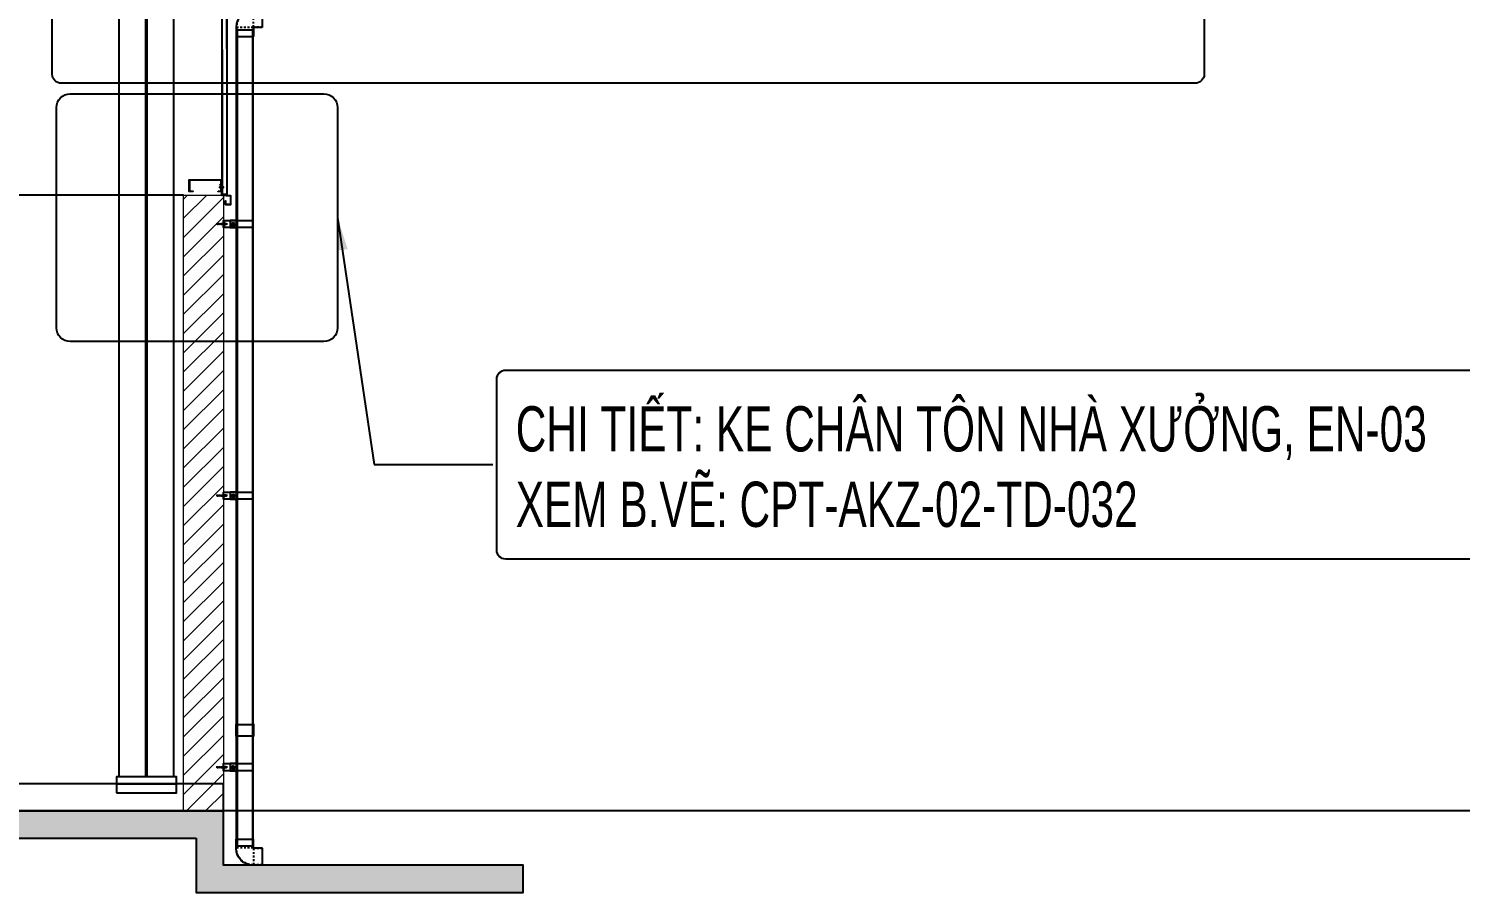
# Model space of a CAD drawing. Header units: inches. Extents: x 340055 to 349452, y -34649 to -30845.
# Drawn here: x 342601.6 to 342680.7, y -32678.2 to -32630.5 of the extents above; entities that cross this region are included whole.
import ezdxf

# ---------------------------------------------------------------- set-up
doc = ezdxf.new("R2010")
doc.units = ezdxf.units.IN
doc.header["$MEASUREMENT"] = 0
for name, pattern in [('CENTER2', [28.575, 19.05, -3.175, 3.175, -3.175]), ('DASHED2', [9.525, 6.35, -3.175]), ('HIDDEN', [0.375, 0.25, -0.125])]:
    doc.linetypes.add(name, pattern=pattern)
doc.layers.add('0_HATCH', color=252, linetype='Continuous', lineweight=9)
for name, color, linetype in [('3', 3, 'Continuous'), ('7', 7, 'Continuous'), ('8', 8, 'Continuous'), ('DIM', 8, 'Continuous'), ('DOWNPOUT', 52, 'Continuous'), ('flashing', 6, 'Continuous'), ('ROOFING', 4, 'Continuous'), ('STRUCTURE', 1, 'Continuous')]:
    doc.layers.add(name, color=color, linetype=linetype)
doc.styles.add('ST1', font='times.ttf', dxfattribs={"width": 0.7})
doc.styles.add('ST1H', font='vnshxh.shx', dxfattribs={"width": 0.7})
doc.dimstyles.new('100', dxfattribs={"dimtxt": 3, "dimasz": 1.5, "dimexe": 1, "dimexo": 0, "dimgap": 1, "dimtad": 1, "dimdec": 0, "dimlfac": 100, "dimzin": 0, "dimdsep": 46, "dimtxsty": 'ST1', "dimblk": 'OBLIQUE', "dimcen": 1, "dimdle": 1, "dimclrd": 8, "dimclre": 8, "dimclrt": 3, "dimadec": 0, "dimazin": 0, "dimtfac": 1, "dimtdec": 0, "dimtix": 1, "dimtmove": 1, "dimatfit": 3, "dimfxl": 0, "dimtolj": 1, "dimtzin": 0, "dimlwd": -1, "dimlwe": -1, "dimarcsym": 0})
doc.dimstyles.new('3', dxfattribs={"dimtxt": 3.5, "dimasz": 1.8, "dimexe": 1, "dimexo": 0, "dimgap": 1, "dimtad": 1, "dimdec": 0, "dimlfac": 3, "dimzin": 0, "dimdsep": 46, "dimtxsty": 'ST1H', "dimblk": 'OBLIQUE', "dimcen": 1, "dimdle": 1, "dimclrd": 8, "dimclre": 8, "dimclrt": 3, "dimadec": 0, "dimazin": 0, "dimtfac": 1, "dimtdec": 0, "dimtix": 1, "dimtofl": 0, "dimtmove": 1, "dimatfit": 3, "dimfxl": 0, "dimtolj": 1, "dimtzin": 0, "dimlwd": -1, "dimlwe": -1, "dimarcsym": 0})

# ---------------------------------------------------------------- blocks, each defined once
blk = doc.blocks.new('Short_Self_drilling')
at = {"layer": 'STRUCTURE', "color": 1, "linetype": 'Continuous'}
for p, q in [((6.4, 1.7), (-6.4, 1.7)), ((5.1, 3.8), (-5.1, 3.8)), ((-2.6, 2.9), (-5.1, 2.9)), ((-3.4, 3.8), (-3.4, 6.8)), ((3, 7.2), (-3, 7.2)), ((2.6, 2.9), (-2.6, 2.9)), ((-2.1, 2.8), (-2.1, 2.9)), ((6.3, 0), (0, 0)), ((2.2, 2.8), (2.2, 2.9)), ((2.2, -0.5), (2.2, 0)), ((5.1, 2.9), (2.6, 2.9)), ((3.4, 3.8), (3.4, 6.8)), ((3, -1.2), (-2.7, -0.2)), ((3, -2.7), (-2.7, -1.8)), ((3, -4.2), (-2.7, -3.3)), ((3, -5.8), (-2.7, -4.8)), ((3, -7.3), (-2.7, -6.3)), ((-1.9, -8), (-2.7, -7.9)), ((-2.1, -1.4), (-2.1, -0.9)), ((-2.1, -2.9), (-2.1, -2.4)), ((-2.1, -4.4), (-2.1, -3.9)), ((-2.1, -6), (-2.1, -5.4)), ((-2.1, -7.5), (-2.1, -7)), ((-2.1, -12.3), (-2.1, -8.5)), ((3, -8.8), (-1.1, -8.1)), ((2.1, -12.3), (2.1, -9.1)), ((2.2, -2), (2.2, -1.5)), ((2.2, -3.6), (2.2, -3)), ((2.2, -5.1), (2.2, -4.6)), ((2.2, -6.6), (2.2, -6.1)), ((2.2, -8.1), (2.2, -7.6))]:
    blk.add_line(p, q, dxfattribs=at)
blk.add_lwpolyline([(6.4, 1.3), (6.4, 1.7), (2.1, 2.8), (-2.1, 2.8), (-6.4, 1.7), (-6.4, 1.3)], close=True, dxfattribs=at)
for points in [[(-6.4, 1.3, -0.088869), (-6.3, 0), (0, 0)], [(-0.1, 3.8), (-0.3, 6.2, 0.338878), (-3.1, 6.2), (-3.3, 3.8)], [(3.3, 3.8), (3.1, 6.2, 0.338878), (0.3, 6.2), (0.1, 3.8)], [(2.1, -12.3), (0.2, -14.2, -0.333596), (-0.2, -14.2), (-2.1, -12.3)], [(-0.1, -14), (-1, -12.2, -0.148657), (-1.4, -11.2), (-2, -7.7, -0.815006), (-1.2, -7.8, 0.150833), (-0.8, -8.7)], [(2.1, -12.3), (1.7, -11.7, 0.52242), (0.9, -11.7), (-0.2, -14.2)]]:
    blk.add_lwpolyline(points, format="xyb", dxfattribs=at)
for points in [[(3, -1.2), (2.2, -1.5), (-2.1, -0.8), (-2.7, -0.2), (-2.4, 0)], [(3, -2.7), (2.2, -3), (-2.1, -2.4), (-2.7, -1.8), (-2.1, -1.4), (2.2, -2), (3, -2.7)], [(3, -4.2), (2.2, -4.6), (-2.1, -3.9), (-2.7, -3.3), (-2.1, -2.9), (2.2, -3.6), (3, -4.2)], [(3, -5.8), (2.2, -6.1), (-2.1, -5.4), (-2.7, -4.8), (-2.1, -4.4), (2.2, -5.1), (3, -5.8)], [(3, -7.3), (2.2, -7.6), (-2.1, -7), (-2.7, -6.3), (-2.1, -6), (2.2, -6.6), (3, -7.3)], [(-1.8, -8.5), (-2.1, -8.5), (-2.7, -7.9), (-2.1, -7.5), (-1.8, -7.5)], [(-1.3, -7.6), (2.2, -8.1), (3, -8.8)], [(-1.2, 0), (2.2, -0.5), (3, -1.2)], [(3, -8.8), (2.2, -9.1), (-0.8, -8.7)]]:
    blk.add_lwpolyline(points, dxfattribs=at)
for centre, radius, start, end in [((-5, 3.3), 0.455, 109.79487, 250.26739), ((-3, 6.8), 0.429, 90.03113, 180.03113), ((3, 6.8), 0.429, 0.03113, 90.03113), ((5.1, 3.3), 0.435, 279.72757, 80.33469), ((10, 0.2), 3.74, 162.29632, 182.61031)]:
    blk.add_arc(centre, radius, start, end, dxfattribs=at)
blk = doc.blocks.new('HFR-1')
at = {"layer": 'STRUCTURE', "color": 1, "linetype": 'Continuous'}
for p, q in [((-6, 0), (6, 0)), ((-5, 1), (-3, 1)), ((5, 1), (3, 1)), ((-2, -1), (-3, -2)), ((-3, -2), (3, -1)), ((-3, -2), (3, -2)), ((-3, -2), (-2, -3)), ((-2, -2), (-3, -2)), ((-3, -2), (-2, -2)), ((-3, -3), (3, -3)), ((-3, -3), (-2, -3)), ((-2, -3), (-3, -3)), ((-2, -3), (-3, -4)), ((-3, -4), (3, -4)), ((-3, -4), (3, -4)), ((-3, -4), (-2, -4)), ((-3, -4), (-2, -5)), ((-2, -4), (-3, -4)), ((-3, -5), (3, -5)), ((-3, -5), (-2, -5)), ((-2, -5), (-3, -5)), ((-2, -5), (-3, -6)), ((-3, -6), (3, -6)), ((-3, -7), (3, -6)), ((-3, -6), (-2, -6)), ((-2, -6), (-3, -7)), ((-3, -7), (3, -7)), ((-3, -7), (-2, -7)), ((-3, -7), (-2, -8)), ((-2, -7), (-3, -7)), ((-3, -8), (3, -8)), ((-3, -8), (-2, -8)), ((-2, -8), (-3, -8)), ((-2, -8), (-3, -9)), ((-3, -9), (3, -9)), ((-3, -9), (-2, -9)), ((-3, -9), (3, -9)), ((-3, -9), (-2, -10)), ((-2, -9), (-3, -9)), ((-2, -10), (-3, -11)), ((-3, -10), (2, -10)), ((-3, -10), (-2, -10)), ((-2, -10), (-3, -10)), ((-3, -12), (1, -11)), ((-3, -11), (1, -11)), ((-3, -11), (-2, -11)), ((-2, -11), (-3, -12)), ((-3, -12), (-2, -12)), ((2, -1), (-2, -1)), ((-2, -3), (2, -2)), ((2, -2), (-2, -2)), ((-2, -2), (2, -2)), ((2, -2), (-2, -3)), ((-2, -3), (2, -3)), ((2, -3), (-2, -3)), ((-2, -4), (2, -4)), ((2, -4), (-2, -4)), ((-2, -5), (2, -5)), ((-2, -5), (2, -5)), ((2, -5), (-2, -5)), ((2, -5), (-2, -5)), ((-2, -6), (2, -6)), ((2, -6), (-2, -6)), ((-2, -7), (2, -7)), ((-2, -8), (2, -7)), ((2, -7), (-2, -7)), ((2, -7), (-2, -8)), ((-2, -8), (2, -8)), ((2, -8), (-2, -8)), ((-2, -9), (2, -9)), ((2, -9), (-2, -9)), ((1, -10), (-2, -10)), ((-2, -10), (2, -10)), ((-2, -10), (1, -10)), ((2, -10), (-2, -10)), ((-2, -11), (1, -11)), ((1, -11), (-2, -11)), ((-2, -12), (0, -12)), ((-2, -17), (-2, -12)), ((-2, -17), (-2, -17)), ((-2, -17), (0, -20)), ((-1, -17), (0, -20)), ((0, -19), (1, -17)), ((0, -20), (2, -17)), ((2, -2), (3, -1)), ((3, -1), (2, -1)), ((2, -2), (3, -2)), ((3, -2), (2, -2)), ((3, -3), (2, -2)), ((2, -3), (3, -3)), ((3, -4), (2, -3)), ((2, -4), (3, -4)), ((2, -5), (3, -4)), ((3, -4), (2, -4)), ((2, -5), (3, -5)), ((3, -5), (2, -5)), ((3, -6), (2, -5)), ((2, -6), (3, -6)), ((2, -7), (3, -6)), ((3, -6), (2, -6)), ((2, -7), (3, -7)), ((3, -7), (2, -7)), ((3, -8), (2, -7)), ((2, -8), (3, -8)), ((3, -9), (2, -8)), ((2, -9), (3, -9)), ((2, -10), (3, -9)), ((3, -9), (2, -9)), ((3, -11), (2, -10)), ((2, -10), (2, -10)), ((2, -16), (2, -10)), ((2, -10), (2, -10)), ((2, -10), (3, -10)), ((3, -10), (2, -10)), ((2, -10), (3, -10)), ((2, -11), (2, -11)), ((2, -11), (3, -11)), ((2, -11), (3, -11)), ((2, -11), (3, -11)), ((2, -12), (3, -11)), ((3, -11), (2, -11)), ((2, -11), (2, -11)), ((2, -17), (2, -12)), ((2, -12), (2, -12))]:
    blk.add_line(p, q, dxfattribs=at)
at = {"layer": 'STRUCTURE', "color": 1, "linetype": 'Continuous', "ltscale": 8}
for p in [(-3, 1), (3, 1)]:
    blk.add_line(p, (0, 1), dxfattribs=at)
at = {"layer": 'STRUCTURE', "color": 1, "linetype": 'DASHED2'}
for p in [(-2, 1), (2, 1)]:
    blk.add_line(p, (0, 0), dxfattribs=at)
at = {"layer": 'STRUCTURE', "color": 1, "linetype": 'Continuous', "ltscale": 8}
for centre, start, end in [((-5, 0), 130.41, 194.8062), ((5, 0), 345.1938, 49.59)]:
    blk.add_arc(centre, 0.801, start, end, dxfattribs=at)
at = {"layer": 'STRUCTURE', "color": 1, "linetype": 'Continuous'}
for centre, radius, start, end in [((-7, -9), 9.14, 58.065, 78.8402), ((5, -4), 3.83, 84.2039, 134.3621), ((-2, -17), 0.59, 34.2302, 144.5641), ((-1, -10), 1.93, 296.6041, 355.3922), ((0, -19), 0.331, 231.6348, 305.4287), ((2, -10), 0.444, 15.9762, 172.6971), ((-1, -16), 2.2, 324.0048, 357.8268)]:
    blk.add_arc(centre, radius, start, end, dxfattribs=at)
blk = doc.blocks.new('D90-90')
at = {"layer": 'ROOFING', "color": 254}
for p, q in [((-296909.8, -76158.4), (-296964.3, -76158.4)), ((-296909.8, -76158.4), (-296909.8, -76256.9)), ((-297059.3, -76253.4), (-297059.3, -76307.9)), ((-296909.8, -76256.9), (-296960.8, -76256.9)), ((-296960.8, -76256.9), (-296960.8, -76307.9)), ((-297059.3, -76307.9), (-296960.8, -76307.9))]:
    blk.add_line(p, q, dxfattribs=at)
at = {"layer": 'ROOFING', "color": 254, "linetype": 'HIDDEN'}
for p, q in [((-296909.8, -76160.6), (-296964.3, -76160.6)), ((-296959.7, -76254.7), (-296959.7, -76160.6)), ((-297057.1, -76253.4), (-297057.1, -76307.9)), ((-296963, -76257.5), (-297057.1, -76257.5)), ((-296909.8, -76254.7), (-296963, -76254.7)), ((-296963, -76254.7), (-296963, -76307.9))]:
    blk.add_line(p, q, dxfattribs=at)
at = {"layer": 'ROOFING', "color": 254}
blk.add_arc((-296964.3, -76253.4), 95, 90, 180, dxfattribs=at)
at = {"layer": 'ROOFING', "color": 254, "linetype": 'HIDDEN'}
blk.add_arc((-296964.3, -76253.4), 92.8, 90, 180, dxfattribs=at)
blk = doc.blocks.new('A$Cb70e0635')
at = {"layer": '7'}
h = blk.add_hatch(dxfattribs=at)
h.set_pattern_fill('ANSI31', color=252, scale=4.363636, angle=270, style=0)
h.set_pattern_definition([(315, (273844.77137, -332343.17117), (0.3856946079, 0.3856946079), [])])
h.paths.add_polyline_path([(20.7, 7.7), (20.7, 5.6), (31.4, 5.6), (31.4, 7.7)])
h.paths.add_polyline_path([(31.4, 3.6), (31.4, 5.6), (20.7, 5.6), (20.7, 3.6)])
h.paths.add_polyline_path([(7.5, 5.6), (7.5, 3.6), (16.5, 3.6), (16.5, 5.6)])
h.paths.add_polyline_path([(7.5, 7.7), (7.5, 5.6), (16.5, 5.6), (16.5, 7.7)])
for p, q in [((7.5, 8), (7.5, 3.2)), ((7.5, 7.7), (16.5, 7.7)), ((7.5, 3.6), (16.5, 3.6)), ((16.5, 2), (16.5, 9.3)), ((19.6, 10.6), (17.2, 10.6)), ((19.6, 7.9), (17.2, 7.9)), ((19.6, 3.4), (17.2, 3.4)), ((19.6, 0.6), (17.2, 0.6)), ((20.3, 2), (20.3, 9.3)), ((20.3, 2), (20.3, 9.3)), ((20.3, 2), (20.3, 9.3)), ((20.7, 7.7), (31.4, 7.7)), ((20.7, 3.6), (31.4, 3.6)), ((31.4, 8), (31.4, 3.2))]:
    blk.add_line(p, q, dxfattribs=at)
at = {"layer": '7', "color": 5}
blk.add_line((20.7, 5.6), (22.7, 5.6), dxfattribs=at)
at = {"layer": '7'}
for points in [[(16.5, 8), (7.5, 8), (7.1, 7.7), (7.1, 3.6), (7.5, 3.2), (16.5, 3.2)], [(20.3, 3.2), (38.7, 3.2), (38.7, 8), (20.7, 8)], [(38.7, 4), (50.5, 2.8), (50.5, 8.4), (38.7, 7.2)], [(50.5, 4), (62.2, 2.8), (62.2, 8.4), (50.5, 7.2)]]:
    blk.add_lwpolyline(points, dxfattribs=at)
blk.add_lwpolyline([(20.3, 11.3), (20.7, 11.3), (20.7, 0), (20.3, 0)], close=True, dxfattribs=at)
for centre, radius, start, end in [((18.2, 9.3), 1.7, 126.38296, 233.61704), ((20.5, 5.6), 4.03, 145.92786, 214.07214), ((18.2, 2), 1.7, 126.38296, 233.61704), ((18.6, 9.3), 1.7, 306.38296, 53.61704), ((16.3, 5.6), 4.03, 325.92786, 34.07214), ((18.6, 2), 1.7, 306.38296, 53.61704)]:
    blk.add_arc(centre, radius, start, end, dxfattribs=at)
at = {"layer": 'DIM', "color": 1, "linetype": 'CENTER2', "ltscale": 0.08}
blk.add_line((0, 5.6), (69.2, 5.6), dxfattribs=at)
blk = doc.blocks.new('_Oblique')
at = {"color": 0, "linetype": 'ByBlock', "lineweight": -2}
blk.add_line((-0.5, -0.5), (0.5, 0.5), dxfattribs=at)
blk = doc.blocks.new('*D665')
at = {"color": 8, "linetype": 'Continuous', "transparency": 16777216}
for p, q in [((342597.377, -32638.684), (342597.377, -32674.684)), ((342610.18, -32639.684), (342596.377, -32639.684)), ((342610.18, -32673.684), (342596.377, -32673.684))]:
    blk.add_line(p, q, dxfattribs=at)
at = {"layer": 'Defpoints', "color": 0, "transparency": 16777216}
for p in [(342610.18, -32639.684), (342597.377, -32673.684), (342610.18, -32673.684)]:
    blk.add_point(p, dxfattribs=at)
at = {"color": 8, "transparency": 16777216, "xscale": 1.5, "yscale": 1.5, "zscale": 1.5}
for p, rotation in [((342597.377, -32639.684), 90), ((342597.377, -32673.684), 270)]:
    blk.add_blockref('_Oblique', p, dxfattribs=dict(at, rotation=rotation))
at = {"color": 3, "transparency": 16777216, "insert": (342594.851, -32656.684), "char_height": 3, "attachment_point": 5, "rotation": 90, "style": 'ST1', "bg_fill": 3, "box_fill_scale": 1.25, "bg_fill_color": 256, "bg_fill_true_color": 13158600, "bg_fill_transparency": 0}
blk.add_mtext('\\A1;3400', dxfattribs=at)

msp = doc.modelspace()

# ---------------------------------------------------------------- hatches: boundary and pattern name
at = {"true_color": 0xfa051e}
h = msp.add_hatch(dxfattribs=at)
h.set_pattern_fill('ANSI31', color=1, scale=0.25, style=0)
h.set_pattern_definition([(135, (668084.61945, 4271.746134), (0.022097086912, 0.022097086912), [])])
h.paths.add_polyline_path([(342612.3801, -32641.0751), (342612.4171, -32641.0751), (342612.4171, -32641.4751), (342612.3801, -32641.4751)])
h = msp.add_hatch()
h.set_pattern_fill('AR-CONC', color=8, scale=0.25, style=0)
h.set_pattern_definition([(130, (666038.7233, 6052.2881), (-1.7931504565, -0.1568803375), [0.1875, -2.0625]), (185, (666038.7233, 6052.2881), (0.346878334, 1.880480334), [0.15, -1.65]), (79.5486, (666038.574, 6052.275), (-1.446273454, 1.723598855), [0.159350475, -1.75285528]), (133.8158, (666038.7233, 6052.7881), (-2.668102622, -0.413797536), [0.28125, -3.09375]), (83.3644, (666038.501, 6052.7537), (-2.336656764, 2.435294677), [0.23902572, -2.6292825]), (188.8158, (666038.7233, 6052.7881), (-2.336654863, 2.435296502), [0.225, -2.475]), (159, (666038.4733, 6052.6631), (-1.49226763, -1.0065472267), [0.1875, -2.0625]), (214, (666038.4733, 6052.6631), (-0.60828833, 1.812875113), [0.15, -1.65]), (108.5486, (666038.349, 6052.5793), (-2.100556571, 0.806326242), [0.159350475, -1.75285528]), (142.5, (666038.72334, 6052.28814), (-0.0303996383, 0.8322346346), [0, -1.63, 0, -1.675, 0, -1.65625]), (172.5, (666038.7233, 6052.2881), (-0.6576738436, 0.9860292797), [0, -0.955, 0, -1.5925, 0, -0.63125]), (212.5, (666039.28084, 6052.28814), (-1.3345560904, -0.0563871793), [0, -0.625, 0, -1.95, 0, -2.5875]), (222.5, (666039.5308, 6052.2881), (-1.4579654234, 0.250262456), [0, -0.8125, 0, -1.295, 0, -1.8375])])
h.paths.add_polyline_path([(342610.8801, -32675.1836), (342610.8801, -32678.1836), (342612.3801, -32678.1836), (342628.9249, -32678.1836), (342628.9249, -32676.6836), (342612.3801, -32676.6836), (342612.3801, -32673.6836), (342610.8801, -32673.6836), (342283.6737, -32673.6836), (342283.6737, -32675.1836)])
at = {"layer": '0_HATCH'}
h = msp.add_hatch(dxfattribs=at)
h.set_pattern_fill('ANSI31', color=256, scale=6)
h.set_pattern_definition([(45, (336016.132, -25413.543), (-0.530330086, 0.530330086), [])])
h.paths.add_polyline_path([(342612.3801, -32639.6836), (342610.1801, -32639.6836), (342610.1801, -32673.6836), (342612.3801, -32673.6836)])

# ---------------------------------------------------------------- linework, layer by layer
at = {"color": 1, "true_color": 0xfa051e}
for p, q in [((342612.9154, -32641.1677), (342612.9154, -32641.408)), ((342613.0434, -32641.2935), (342612.7962, -32641.2935)), ((342612.9154, -32656.1677), (342612.9154, -32656.408)), ((342613.0434, -32656.2935), (342612.7962, -32656.2935)), ((342612.9154, -32671.1677), (342612.9154, -32671.408)), ((342613.0434, -32671.2935), (342612.7962, -32671.2935))]:
    msp.add_line(p, q, dxfattribs=at)
at = {"color": 8}
msp.add_line((342681.2566, -32673.6836), (342605.4094, -32673.6836), dxfattribs=at)
at = {"color": 2}
msp.add_line((342614.0077, -32675.6363), (342613.1054, -32675.6363), dxfattribs=at)
at = {"color": 1, "true_color": 0xfa051e}
msp.add_lwpolyline([(342603.4244, -32618.5156), (342666.0153, -32618.5156, -0.4142136), (342666.5153, -32619.0156), (342666.5153, -32633.0019, -0.4142136), (342666.0153, -32633.5019), (342603.4244, -32633.5019, -0.4142136), (342602.9244, -32633.0019), (342602.9244, -32619.0156, -0.4142136)], format="xyb", close=True, dxfattribs=at)
at = {"color": 94}
msp.add_lwpolyline([(342612.0803, -32639.4612), (342612.2603, -32639.4612), (342612.2603, -32638.8512), (342610.5003, -32638.8512), (342610.5003, -32639.4612), (342610.6803, -32639.4612), (342610.6803, -32639.4812), (342610.5003, -32639.4812, -0.4142136), (342610.4803, -32639.4612), (342610.4803, -32638.8512, -0.4142136), (342610.5003, -32638.8312), (342612.2603, -32638.8312, -0.4142136), (342612.2803, -32638.8512), (342612.2803, -32639.4612, -0.4142136), (342612.2603, -32639.4812), (342612.0803, -32639.4812), (342612.0803, -32639.4612)], format="xyb", dxfattribs=at)
at = {"color": 1, "true_color": 0xfa051e}
for points in [[(342614.0058, -32641.4751), (342612.3801, -32641.4751), (342612.3801, -32641.0751), (342614.0058, -32641.0751)], [(342612.3801, -32641.0751), (342612.4171, -32641.0751), (342612.4171, -32641.4751), (342612.3801, -32641.4751)], [(342613.1036, -32641.0751), (342612.7566, -32641.0751), (342612.7566, -32641.4751), (342613.1036, -32641.4751)], [(342614.0058, -32656.4751), (342612.3801, -32656.4751), (342612.3801, -32656.0751), (342614.0058, -32656.0751)], [(342613.1036, -32656.0751), (342612.7566, -32656.0751), (342612.7566, -32656.4751), (342613.1036, -32656.4751)], [(342614.0058, -32671.4751), (342612.3801, -32671.4751), (342612.3801, -32671.0751), (342614.0058, -32671.0751)], [(342613.1036, -32671.0751), (342612.7566, -32671.0751), (342612.7566, -32671.4751), (342613.1036, -32671.4751)]]:
    msp.add_lwpolyline(points, close=True, dxfattribs=at)
at = {"color": 8}
for points in [[(342243.8798, -32673.6836), (342612.3803, -32673.6836), (342612.3803, -32672.19), (342243.8798, -32672.19)], [(342610.8801, -32675.1836), (342610.8801, -32678.1836), (342612.3801, -32678.1836), (342628.9249, -32678.1836), (342628.9249, -32676.6836), (342612.3801, -32676.6836), (342612.3801, -32673.6836), (342610.8801, -32673.6836), (342283.6737, -32673.6836), (342283.6737, -32675.1836)]]:
    msp.add_lwpolyline(points, close=True, dxfattribs=at)
at = {"color": 1, "true_color": 0xfa051e}
for centre, radius in [((342612.9154, -32641.2935), 0.09), ((342612.9154, -32641.2935), 0.06), ((342612.9154, -32656.2935), 0.09), ((342612.9154, -32656.2935), 0.06), ((342612.9154, -32671.2935), 0.09), ((342612.9154, -32671.2935), 0.06)]:
    msp.add_circle(centre, radius, dxfattribs=at)
at = {"layer": '0_HATCH'}
msp.add_lwpolyline([(342612.3801, -32673.6836), (342610.1801, -32673.6836), (342610.1801, -32639.6836), (342612.3801, -32639.6836)], close=True, dxfattribs=at)
at = {"layer": '3'}
msp.add_lwpolyline([(342612.5903, -32639.6178), (342612.5803, -32623.5786), (342612.2803, -32623.5786), (342612.2903, -32639.6178)], close=True, dxfattribs=at)
msp.add_lwpolyline([(342612.5803, -32639.6178), (342612.5703, -32623.5886), (342612.2903, -32623.5886), (342612.3003, -32639.6178)], dxfattribs=at)
at = {"layer": '8'}
for p, q in [((342606.6305, -32671.7939), (342606.6305, -32409.0802)), ((342609.6305, -32671.7939), (342609.6305, -32409.0802)), ((342608.1005, -32671.7939), (342608.1005, -32416.6297)), ((342608.1605, -32671.7939), (342608.1605, -32416.6297))]:
    msp.add_line(p, q, dxfattribs=at)
for points in [[(342606.4805, -32672.19), (342609.7805, -32672.19), (342609.7805, -32671.7939), (342606.4805, -32671.7939)], [(342606.4805, -32672.6862), (342609.7805, -32672.6862), (342609.7805, -32672.19), (342606.4805, -32672.19)]]:
    msp.add_lwpolyline(points, close=True, dxfattribs=at)
at = {"layer": 'DOWNPOUT'}
msp.add_lwpolyline([(342614.009, -32630.5478), (342614.0058, -32668.8302), (342614.0339, -32668.9137), (342614.0339, -32669.5509), (342613.0755, -32669.5509), (342613.0755, -32668.9137), (342613.1036, -32668.8302), (342613.1036, -32630.5455)], close=True, dxfattribs=at)
for points in [[(342613.1335, -32630.5455), (342613.1335, -32668.8351), (342613.1054, -32668.9186), (342613.1054, -32669.5509)], [(342613.9791, -32630.5478), (342613.9758, -32668.8207), (342614.0039, -32668.9042), (342614.0039, -32669.5364)], [(342613.1054, -32675.6363), (342613.1054, -32668.9186), (342614.0077, -32668.9186), (342614.0077, -32675.6363)], [(342613.1354, -32668.9186), (342613.1354, -32675.6363)], [(342613.9777, -32668.9186), (342613.9777, -32675.6363)]]:
    msp.add_lwpolyline(points, dxfattribs=at)
at = {"layer": 'flashing'}
msp.add_lwpolyline([(342612.2803, -32638.8685), (342612.2802, -32639.6721), (342612.7735, -32639.7178), (342612.7735, -32640.1936), (342612.4935, -32640.1936), (342612.4935, -32639.9919), (342612.4835, -32639.9919), (342612.4835, -32640.2036), (342612.7835, -32640.2036), (342612.7835, -32639.7085), (342612.2903, -32639.6628), (342612.2903, -32638.8685), (342612.2802, -32638.8685)], dxfattribs=at)

# ---------------------------------------------------------------- block references
at = {"color": 1, "extrusion": (0, 0, -1), "xscale": 0.009599999999139013, "yscale": 0.009599999999139013, "zscale": -0.009599999999999996, "rotation": 89.96887248687835}
msp.add_blockref('Short_Self_drilling', (-342612.2903, -32639.2462), dxfattribs=at)
at = {"color": 8, "xscale": 0.005968394874381825, "yscale": 0.005968394874381825, "zscale": 0.005968394874381825, "rotation": 269.8538142556851}
msp.add_blockref('HFR-1', (342612.2904, -32639.115), dxfattribs=at)
at = {"color": 9, "xscale": -0.008999999961815774, "yscale": 0.008999999990919605, "zscale": 0.008999999994412065}
for p in [(342612.603, -32641.3259), (342612.603, -32656.3259), (342612.603, -32671.3259)]:
    msp.add_blockref('A$Cb70e0635', p, dxfattribs=at)
at = {"layer": 'DOWNPOUT', "color": 222, "xscale": 0.009644629550166428, "yscale": 0.009644629550166428, "zscale": 0.009644629550166428}
msp.add_blockref('D90-90', (345478.1076, -31894.9523), dxfattribs=at)
at = {"layer": 'DOWNPOUT', "color": 222, "xscale": -0.009644629550166428, "yscale": 0.009644629502872704, "zscale": 0.009644629502541979, "rotation": 180}
msp.add_blockref('D90-90', (345478.1116, -33411.2027), dxfattribs=at)

# ---------------------------------------------------------------- leaders
at = {"color": 9}
msp.add_leader([(342618.6772, -32640.9205), (342620.692, -32654.5616), (342627.4601, -32654.5616)], dimstyle='3', override={"dimgap": 1, "dimtad": 0}, dxfattribs=at)

# ---------------------------------------------------------------- next in the draw order: texts
at = {"layer": '3', "insert": (342628.5125, -32654.6864), "char_height": 2.5, "attachment_point": 4, "style": 'ST1H', "bg_fill": 2}
msp.add_mtext('\\A1;CHI TIÕT: ke ch©n t«n nhµ x\xadëng, en-03\\PXEM b.VÏ: CPT-AKZ-02-TD-032', dxfattribs=at)

# ---------------------------------------------------------------- next in the draw order: dimensions: what is measured, and where the dimension line sits
at = {"color": 8}
dim = msp.add_linear_dim(base=(342597.3767, -32673.6836), p1=(342610.1801, -32639.6836), p2=(342610.1801, -32673.6836), angle=90, dimstyle='100', dxfattribs=at)
dim.commit()
dim.dimension.update_dxf_attribs({"geometry": '*D665', "text_midpoint": (342594.8507, -32656.6836)})

# ---------------------------------------------------------------- next in the draw order: linework, layer by layer
at = {"color": 1, "true_color": 0xfa051e}
msp.add_lwpolyline([(342603.9167, -32634.0835), (342617.9272, -32634.0835, -0.4142136), (342618.6772, -32634.8335), (342618.6772, -32647.0075, -0.4142136), (342617.9272, -32647.7575), (342603.9167, -32647.7575, -0.4142136), (342603.1667, -32647.0075), (342603.1667, -32634.8335, -0.4142136)], format="xyb", close=True, dxfattribs=at)
at = {"color": 240, "true_color": 0xf90627}
msp.add_lwpolyline([(342627.9601, -32649.3443), (342687.7617, -32649.3443, -0.4142136), (342688.2617, -32649.8443), (342688.2617, -32659.279, -0.4142136), (342687.7617, -32659.779), (342627.9601, -32659.779, -0.4142136), (342627.4601, -32659.279), (342627.4601, -32649.8443, -0.4142136)], format="xyb", close=True, dxfattribs=at)

doc.saveas('drawing.dxf')
